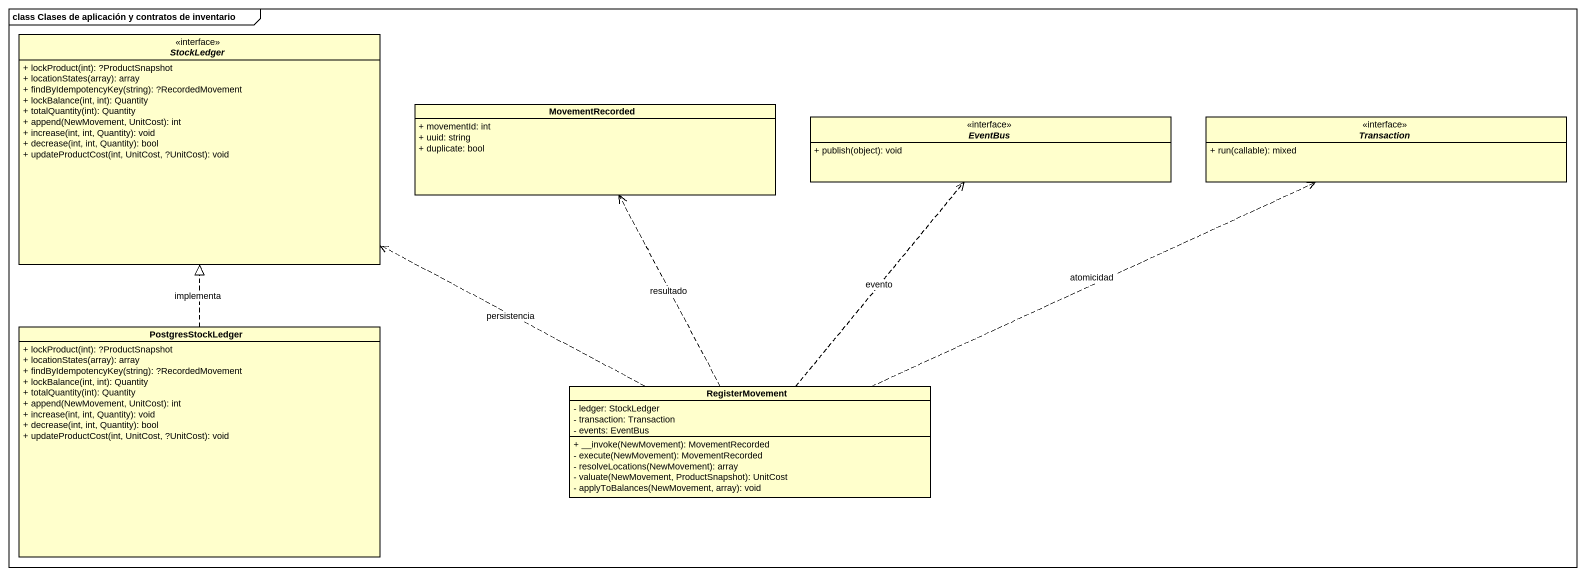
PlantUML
@startuml
mainframe class Clases de aplicación y contratos de inventario
hide circle
hide empty members
skinparam classAttributeIconSize 0
interface StockLedger {
  + lockProduct(int): ?ProductSnapshot
  + locationStates(array): array
  + findByIdempotencyKey(string): ?RecordedMovement
  + lockBalance(int, int): Quantity
  + totalQuantity(int): Quantity
  + append(NewMovement, UnitCost): int
  + increase(int, int, Quantity): void
  + decrease(int, int, Quantity): bool
  + updateProductCost(int, UnitCost, ?UnitCost): void
}
class MovementRecorded {
  + movementId: int
  + uuid: string
  + duplicate: bool
}
interface EventBus {
  + publish(object): void
}
interface Transaction {
  + run(callable): mixed
}
class PostgresStockLedger {
  + lockProduct(int): ?ProductSnapshot
  + locationStates(array): array
  + findByIdempotencyKey(string): ?RecordedMovement
  + lockBalance(int, int): Quantity
  + totalQuantity(int): Quantity
  + append(NewMovement, UnitCost): int
  + increase(int, int, Quantity): void
  + decrease(int, int, Quantity): bool
  + updateProductCost(int, UnitCost, ?UnitCost): void
}
class RegisterMovement {
  - ledger: StockLedger
  - transaction: Transaction
  - events: EventBus
  + __invoke(NewMovement): MovementRecorded
  - execute(NewMovement): MovementRecorded
  - resolveLocations(NewMovement): array
  - valuate(NewMovement, ProductSnapshot): UnitCost
  - applyToBalances(NewMovement, array): void
}
PostgresStockLedger .up.|> StockLedger : implementa
RegisterMovement .left.> StockLedger : persistencia
RegisterMovement .up.> MovementRecorded : resultado
RegisterMovement .up.> EventBus : evento
RegisterMovement .right.> Transaction : atomicidad
@enduml
